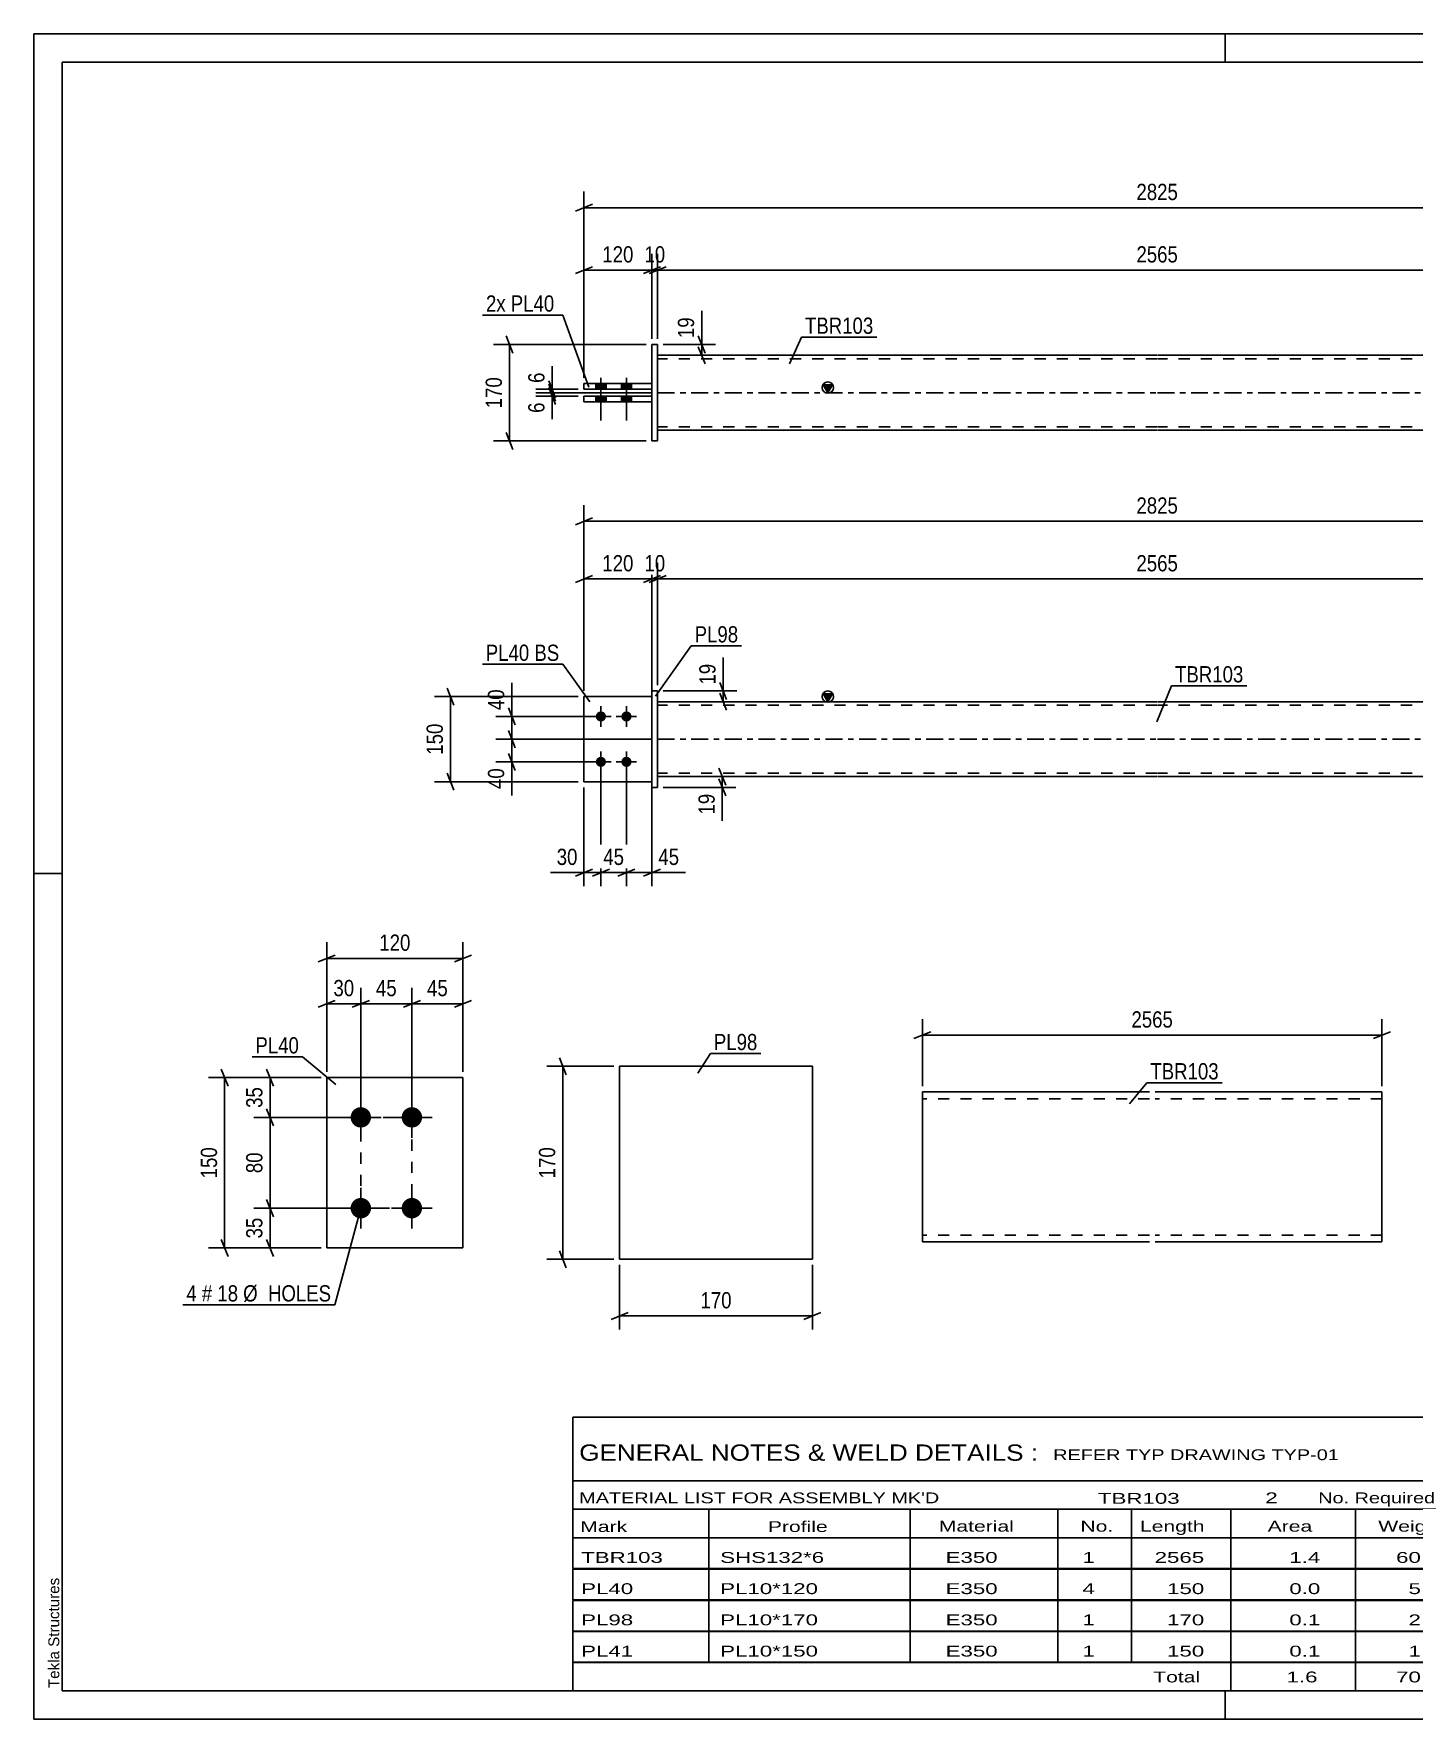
# Model space of a CAD drawing. Header units: millimetres. Extents: x 0 to 420, y 0 to 297.
# Drawn here: x 0 to 243.3, y 0 to 297 of the extents above; entities that cross this region are included whole.
import ezdxf

# ---------------------------------------------------------------- set-up
doc = ezdxf.new("R2010")
doc.units = ezdxf.units.MM
doc.linetypes.add('DXK_LINE_DOT2', pattern=[3.9198, 1.9599, -1.9599])
doc.linetypes.add('DXK_LINE_DOT3', pattern=[5.9187, 2.979, -0.9799, 0.9799, -0.9799])
doc.styles.add('Arial', font='ARIAL.TTF', dxfattribs={"height": 0.2})
doc.styles.add('Arial Narrow', font='ARIALN.TTF', dxfattribs={"height": 0.2})

# ---------------------------------------------------------------- blocks, each defined once
blk = doc.blocks.new('Unknown-581590702-1127')
at = {"color": 5, "linetype": 'Continuous'}
for p, q in [((420, 297), (0, 297)), ((0, 297), (0, 0)), ((0, 292), (0, 297)), ((210, 292), (210, 297)), ((415, 292), (5, 292)), ((5, 292), (5, 5)), ((5, 149), (0, 149)), ((0, 0), (0, 5)), ((5, 5), (415, 5)), ((210, 0), (210, 5)), ((0, 0), (420, 0))]:
    blk.add_line(p, q, dxfattribs=at)
at = {"color": 174, "linetype": 'Continuous', "style": 'Arial'}
blk.add_text('Tekla Structures', height=1.9102, rotation=90, dxfattribs=at).set_placement((4.5, 5.5))
blk = doc.blocks.new('Part-581590702-1420 - 1364')
at = {"color": 7, "linetype": 'DXK_LINE_DOT2'}
for p, q in [((108.98, 180.2), (96.98, 180.2)), ((96.98, 180.2), (96.98, 165.2)), ((108.98, 165.2), (108.98, 180.2)), ((96.98, 165.2), (108.98, 165.2))]:
    blk.add_line(p, q, dxfattribs=at)
blk = doc.blocks.new('Bolt-581590702-1378 - 1364')
at = {"linetype": 'Continuous'}
for points in [[(99.98, 175.8, -1), (99.98, 177.6, -1)], [(104.48, 175.8, -1), (104.48, 177.6, -1)], [(99.98, 167.8, -1), (99.98, 169.6, -1)], [(104.48, 167.8, -1), (104.48, 169.6, -1)]]:
    blk.add_hatch(color=1, dxfattribs=at).paths.add_polyline_path(points)
at = {"color": 1, "linetype": 'Continuous'}
for p, q in [((99.98, 174.9), (99.98, 178.5)), ((104.48, 174.9), (104.48, 178.5)), ((101.78, 176.7), (98.18, 176.7)), ((106.28, 176.7), (102.68, 176.7)), ((99.98, 166.9), (99.98, 170.5)), ((104.48, 166.9), (104.48, 170.5)), ((101.78, 168.7), (98.18, 168.7)), ((106.28, 168.7), (102.68, 168.7))]:
    blk.add_line(p, q, dxfattribs=at)
blk = doc.blocks.new('Part-581590702-1405 - 1364')
at = {"color": 2, "linetype": 'Continuous'}
for p, q in [((108.98, 164.2), (108.98, 181.2)), ((108.98, 181.2), (109.98, 181.2)), ((109.98, 164.2), (109.98, 181.2)), ((108.98, 164.2), (109.98, 164.2))]:
    blk.add_line(p, q, dxfattribs=at)
blk = doc.blocks.new('Part-581590702-1425 - 1364')
at = {"color": 2, "linetype": 'Continuous'}
for p, q in [((96.98, 165.2), (96.98, 180.2)), ((96.98, 180.2), (108.98, 180.2)), ((96.98, 165.2), (108.98, 165.2))]:
    blk.add_line(p, q, dxfattribs=at)
at = {"color": 7, "linetype": 'DXK_LINE_DOT2'}
blk.add_line((108.98, 165.2), (108.98, 180.2), dxfattribs=at)
blk = doc.blocks.new('Part-581590702-1440 - 1364')
at = {"linetype": 'Continuous'}
blk.add_hatch(color=2, dxfattribs=at).paths.add_polyline_path([(139.98, 179.3), (139.18, 180.7), (140.78, 180.7)])
at = {"color": 2, "linetype": 'Continuous'}
for p, q in [((109.98, 179.3), (197.98, 179.3)), ((139.98, 179.3), (139.18, 180.7)), ((139.18, 180.7), (140.78, 180.7)), ((140.78, 180.7), (139.98, 179.3)), ((198.08, 179.3), (286.08, 179.3)), ((109.98, 166.1), (197.98, 166.1)), ((198.08, 166.1), (286.08, 166.1))]:
    blk.add_line(p, q, dxfattribs=at)
at = {"color": 7, "linetype": 'DXK_LINE_DOT2'}
for p, q in [((109.98, 166.1), (109.98, 179.3)), ((197.98, 178.7), (109.98, 178.7)), ((286.08, 178.7), (198.08, 178.7)), ((286.08, 179.3), (286.08, 166.1)), ((197.98, 166.7), (109.98, 166.7)), ((286.08, 166.7), (198.08, 166.7))]:
    blk.add_line(p, q, dxfattribs=at)
at = {"color": 7, "linetype": 'DXK_LINE_DOT3'}
for p, q in [((109.98, 172.7), (197.98, 172.7)), ((198.08, 172.7), (286.08, 172.7))]:
    blk.add_line(p, q, dxfattribs=at)
at = {"color": 2, "linetype": 'Continuous'}
blk.add_circle((139.98, 180.2), 1, dxfattribs=at)
blk = doc.blocks.new('Part-581590702-1793 - 1767')
at = {"color": 2, "linetype": 'Continuous'}
for p, q in [((96.98, 233.14), (108.98, 233.14)), ((96.98, 232.14), (96.98, 233.14)), ((108.98, 232.14), (96.98, 232.14))]:
    blk.add_line(p, q, dxfattribs=at)
at = {"color": 7, "linetype": 'DXK_LINE_DOT2'}
blk.add_line((108.98, 233.14), (108.98, 232.14), dxfattribs=at)
blk = doc.blocks.new('Part-581590702-1798 - 1767')
at = {"color": 2, "linetype": 'Continuous'}
for p, q in [((96.98, 234.34), (96.98, 235.34)), ((96.98, 235.34), (108.98, 235.34)), ((108.98, 234.34), (96.98, 234.34))]:
    blk.add_line(p, q, dxfattribs=at)
at = {"color": 7, "linetype": 'DXK_LINE_DOT2'}
blk.add_line((108.98, 235.34), (108.98, 234.34), dxfattribs=at)
blk = doc.blocks.new('Part-581590702-1773 - 1767')
at = {"linetype": 'Continuous'}
blk.add_hatch(color=2, dxfattribs=at).paths.add_polyline_path([(139.98, 233.74), (139.18, 235.14), (140.78, 235.14)])
at = {"color": 2, "linetype": 'Continuous'}
for p, q in [((109.98, 240.34), (197.98, 240.34)), ((198.08, 240.34), (286.08, 240.34)), ((139.98, 233.74), (139.18, 235.14)), ((139.18, 235.14), (140.78, 235.14)), ((140.78, 235.14), (139.98, 233.74)), ((109.98, 227.14), (197.98, 227.14)), ((198.08, 227.14), (286.08, 227.14))]:
    blk.add_line(p, q, dxfattribs=at)
at = {"color": 7, "linetype": 'DXK_LINE_DOT2'}
for p, q in [((109.98, 240.34), (109.98, 227.14)), ((197.98, 239.74), (109.98, 239.74)), ((286.08, 239.74), (198.08, 239.74)), ((286.08, 240.34), (286.08, 227.14)), ((197.98, 227.74), (109.98, 227.74)), ((286.08, 227.74), (198.08, 227.74))]:
    blk.add_line(p, q, dxfattribs=at)
at = {"color": 7, "linetype": 'DXK_LINE_DOT3'}
for p, q in [((109.98, 233.74), (197.98, 233.74)), ((198.08, 233.74), (286.08, 233.74))]:
    blk.add_line(p, q, dxfattribs=at)
at = {"color": 2, "linetype": 'Continuous'}
blk.add_circle((139.98, 234.64), 1, dxfattribs=at)
blk = doc.blocks.new('Part-581590702-1799 - 1767')
at = {"color": 2, "linetype": 'Continuous'}
for p, q in [((108.98, 225.24), (108.98, 242.24)), ((108.98, 242.24), (109.98, 242.24)), ((109.98, 225.24), (109.98, 242.24)), ((108.98, 225.24), (109.98, 225.24))]:
    blk.add_line(p, q, dxfattribs=at)
blk = doc.blocks.new('Bolt-581590702-1801 - 1767')
at = {"linetype": 'Continuous'}
for points in [[(99.08, 234.34), (100.88, 234.34), (100.88, 235.34), (99.08, 235.34)], [(99.08, 234.34), (100.88, 234.34), (100.88, 235.34), (99.08, 235.34)], [(103.58, 234.34), (105.38, 234.34), (105.38, 235.34), (103.58, 235.34)], [(103.58, 234.34), (105.38, 234.34), (105.38, 235.34), (103.58, 235.34)], [(99.08, 232.14), (100.88, 232.14), (100.88, 233.14), (99.08, 233.14)], [(99.08, 232.14), (100.88, 232.14), (100.88, 233.14), (99.08, 233.14)], [(103.58, 232.14), (105.38, 232.14), (105.38, 233.14), (103.58, 233.14)], [(103.58, 232.14), (105.38, 232.14), (105.38, 233.14), (103.58, 233.14)]]:
    blk.add_hatch(color=1, dxfattribs=at).paths.add_polyline_path(points)
at = {"color": 1, "linetype": 'Continuous'}
for p, q in [((99.08, 235.34), (99.08, 234.34)), ((99.08, 235.34), (99.08, 234.34)), ((99.98, 236.34), (99.98, 228.84)), ((99.98, 236.34), (99.98, 228.84)), ((100.88, 235.34), (100.88, 234.34)), ((100.88, 235.34), (100.88, 234.34)), ((103.58, 235.34), (103.58, 234.34)), ((103.58, 235.34), (103.58, 234.34)), ((104.48, 236.34), (104.48, 228.84)), ((104.48, 236.34), (104.48, 228.84)), ((105.38, 235.34), (105.38, 234.34)), ((105.38, 235.34), (105.38, 234.34)), ((99.08, 233.14), (99.08, 232.14)), ((99.08, 233.14), (99.08, 232.14)), ((100.88, 233.14), (100.88, 232.14)), ((100.88, 233.14), (100.88, 232.14)), ((103.58, 233.14), (103.58, 232.14)), ((103.58, 233.14), (103.58, 232.14)), ((105.38, 233.14), (105.38, 232.14)), ((105.38, 233.14), (105.38, 232.14))]:
    blk.add_line(p, q, dxfattribs=at)
blk = doc.blocks.new('Bolt-581590702-2103 - 2040')
at = {"linetype": 'Continuous'}
for points in [[(57.66, 104.26, -1), (57.66, 107.86, -1)], [(66.66, 104.26, -1), (66.66, 107.86, -1)], [(57.66, 88.26, -1), (57.66, 91.86, -1)], [(66.66, 88.26, -1), (66.66, 91.86, -1)]]:
    blk.add_hatch(color=1, dxfattribs=at).paths.add_polyline_path(points)
at = {"color": 1, "linetype": 'Continuous'}
for p, q in [((57.66, 102.46), (57.66, 109.66)), ((66.66, 102.46), (66.66, 109.66)), ((61.26, 106.06), (54.06, 106.06)), ((70.26, 106.06), (63.06, 106.06)), ((57.66, 86.46), (57.66, 93.66)), ((66.66, 86.46), (66.66, 93.66)), ((61.26, 90.06), (54.06, 90.06)), ((70.26, 90.06), (63.06, 90.06))]:
    blk.add_line(p, q, dxfattribs=at)
blk = doc.blocks.new('Part-581590702-2108 - 2040')
at = {"color": 2, "linetype": 'Continuous'}
for p, q in [((75.66, 113.06), (51.66, 113.06)), ((51.66, 83.06), (51.66, 113.06)), ((75.66, 83.06), (75.66, 113.06)), ((75.66, 83.06), (51.66, 83.06))]:
    blk.add_line(p, q, dxfattribs=at)
blk = doc.blocks.new('Part-581590702-2231 - 2225')
at = {"color": 2, "linetype": 'Continuous'}
for p, q in [((103.27, 115.06), (137.27, 115.06)), ((103.27, 81.06), (103.27, 115.06)), ((137.27, 115.06), (137.27, 81.06)), ((137.27, 81.06), (103.27, 81.06))]:
    blk.add_line(p, q, dxfattribs=at)
blk = doc.blocks.new('Part-581590702-2256 - 2248')
at = {"color": 2, "linetype": 'Continuous'}
for p, q in [((196.65, 110.53), (156.65, 110.53)), ((156.65, 84.31), (156.65, 110.53)), ((237.65, 110.53), (197.65, 110.53)), ((237.65, 110.53), (237.65, 110.35)), ((237.65, 110.35), (237.65, 108.13)), ((237.65, 108.13), (237.65, 86.53)), ((237.65, 84.13), (237.65, 86.53)), ((156.65, 84.13), (156.65, 84.31)), ((196.65, 84.13), (156.65, 84.13)), ((237.65, 84.13), (197.65, 84.13))]:
    blk.add_line(p, q, dxfattribs=at)
at = {"color": 7, "linetype": 'DXK_LINE_DOT2'}
for p, q in [((196.65, 109.33), (156.65, 109.33)), ((237.65, 109.33), (197.65, 109.33)), ((237.65, 109.83), (237.65, 108.13)), ((156.65, 85.33), (156.65, 85.42)), ((196.65, 85.33), (156.65, 85.33)), ((156.65, 84.13), (156.65, 84.13)), ((237.65, 85.33), (197.65, 85.33)), ((237.65, 85.42), (237.65, 86.07)), ((237.65, 85.33), (237.65, 85.42)), ((237.65, 85.33), (237.65, 85.42))]:
    blk.add_line(p, q, dxfattribs=at)
blk = doc.blocks.new('Rectangle-581590702-2210 - 2040')
at = {"color": 1, "linetype": 'DXK_LINE_DOT2'}
blk.add_lwpolyline([(57.66, 106.06), (66.66, 106.06), (66.66, 90.06), (57.66, 90.06), (57.66, 106.06)], close=True, dxfattribs=at)
blk = doc.blocks.new('StraightDimension-581590702-1609 - 1364')
at = {"color": 7, "linetype": 'Continuous'}
for p, q in [((108.98, 172.7), (81.43, 172.7)), ((83.68, 174.2), (84.88, 171.2)), ((84.28, 168.7), (84.28, 172.7)), ((84.88, 167.2), (83.68, 170.2)), ((98.98, 168.7), (81.43, 168.7))]:
    blk.add_line(p, q, dxfattribs=at)
at = {"color": 0}
blk.add_wipeout([(83.53, 168.17), (79.33, 168.17), (79.33, 163.32), (83.53, 163.32)], dxfattribs=at)
at = {"color": 7, "linetype": 'Continuous'}
blk.add_line((84.28, 168.7), (84.28, 162.79), dxfattribs=at)
blk.add_line((84.28, 168.7), (84.28, 162.79), dxfattribs=at)
at = {"color": 3, "style": 'Arial Narrow'}
blk.add_text('40', height=2.863, rotation=90.0002, dxfattribs=at).set_placement((82.93, 163.92))
blk = doc.blocks.new('StraightDimension-581590702-1600 - 1364')
at = {"color": 7, "linetype": 'Continuous'}
for p, q in [((110.98, 181.2), (123.93, 181.2)), ((120.93, 182.7), (122.13, 179.7)), ((121.53, 179.3), (121.53, 181.2)), ((110.98, 179.3), (123.93, 179.3)), ((122.13, 177.8), (120.93, 180.8))]:
    blk.add_line(p, q, dxfattribs=at)
at = {"color": 0}
blk.add_wipeout([(120.78, 186.58), (116.58, 186.58), (116.58, 181.72), (120.78, 181.72)], dxfattribs=at)
at = {"color": 7, "linetype": 'Continuous'}
blk.add_line((121.53, 181.2), (121.53, 187.1), dxfattribs=at)
blk.add_line((121.53, 181.2), (121.53, 187.1), dxfattribs=at)
at = {"color": 3, "style": 'Arial Narrow'}
blk.add_text('19', height=2.863, rotation=90.0002, dxfattribs=at).set_placement((120.18, 182.32))
blk = doc.blocks.new('StraightDimension-581590702-1560 - 1364')
at = {"color": 7, "linetype": 'Continuous'}
for p, q in [((99.98, 167.7), (99.98, 146.78)), ((96.98, 164.2), (96.98, 146.78)), ((95.48, 148.58), (98.48, 149.78)), ((96.98, 149.18), (99.98, 149.18)), ((101.48, 149.78), (98.48, 148.58))]:
    blk.add_line(p, q, dxfattribs=at)
at = {"color": 0}
blk.add_wipeout([(96.45, 149.93), (96.45, 154.13), (91.59, 154.13), (91.59, 149.93)], dxfattribs=at)
at = {"color": 7, "linetype": 'Continuous'}
blk.add_line((96.98, 149.18), (91.07, 149.18), dxfattribs=at)
blk.add_line((96.98, 149.18), (91.07, 149.18), dxfattribs=at)
at = {"color": 3, "style": 'Arial Narrow'}
blk.add_text('30', height=2.863, dxfattribs=at).set_placement((92.19, 150.53))
blk = doc.blocks.new('StraightDimension-581590702-1452 - 1364')
at = {"color": 7, "linetype": 'Continuous'}
for p, q in [((96.98, 181.2), (96.98, 203.77)), ((108.98, 181.2), (108.98, 203.77)), ((95.48, 200.32), (98.48, 201.52)), ((96.98, 200.92), (108.98, 200.92)), ((110.48, 201.52), (107.48, 200.32))]:
    blk.add_line(p, q, dxfattribs=at)
at = {"color": 0}
blk.add_wipeout([(106.32, 201.67), (106.32, 205.87), (99.63, 205.87), (99.63, 201.67)], dxfattribs=at)
at = {"color": 3, "style": 'Arial Narrow'}
blk.add_text('120', height=2.863, dxfattribs=at).set_placement((100.23, 202.27))
blk = doc.blocks.new('StraightDimension-581590702-1479 - 1364')
at = {"color": 7, "linetype": 'Continuous'}
for p, q in [((108.98, 181.2), (108.98, 203.77)), ((109.98, 182.2), (109.98, 203.77)), ((107.48, 200.32), (110.48, 201.52)), ((111.48, 201.52), (108.48, 200.32)), ((108.98, 200.92), (109.98, 200.92))]:
    blk.add_line(p, q, dxfattribs=at)
at = {"color": 0}
blk.add_wipeout([(111.9, 201.67), (111.9, 205.87), (107.05, 205.87), (107.05, 201.67)], dxfattribs=at)
at = {"color": 3, "style": 'Arial Narrow'}
blk.add_text('10', height=2.863, dxfattribs=at).set_placement((107.65, 202.27))
blk = doc.blocks.new('StraightDimension-581590702-1577 - 1364')
at = {"color": 7, "linetype": 'Continuous'}
for p, q in [((104.48, 167.7), (104.48, 146.78)), ((108.98, 164.2), (108.98, 146.78)), ((102.98, 148.58), (105.98, 149.78)), ((104.48, 149.18), (108.98, 149.18)), ((110.48, 149.78), (107.48, 148.58))]:
    blk.add_line(p, q, dxfattribs=at)
at = {"color": 0}
blk.add_wipeout([(114.36, 149.93), (114.36, 154.13), (109.5, 154.13), (109.5, 149.93)], dxfattribs=at)
at = {"color": 7, "linetype": 'Continuous'}
blk.add_line((108.98, 149.18), (114.88, 149.18), dxfattribs=at)
blk.add_line((108.98, 149.18), (114.88, 149.18), dxfattribs=at)
at = {"color": 3, "style": 'Arial Narrow'}
blk.add_text('45', height=2.863, dxfattribs=at).set_placement((110.1, 150.53))
blk = doc.blocks.new('StraightDimension-581590702-1496 - 1364')
at = {"color": 7, "linetype": 'Continuous'}
for p, q in [((109.98, 182.2), (109.98, 203.77)), ((286.08, 181.2), (286.08, 203.77)), ((111.48, 201.52), (108.48, 200.32)), ((109.98, 200.92), (286.08, 200.92)), ((284.58, 200.32), (287.58, 201.52))]:
    blk.add_line(p, q, dxfattribs=at)
at = {"color": 0}
blk.add_wipeout([(202.28, 201.67), (202.28, 205.87), (193.77, 205.87), (193.77, 201.67)], dxfattribs=at)
at = {"color": 3, "style": 'Arial Narrow'}
blk.add_text('2565', height=2.863, dxfattribs=at).set_placement((194.37, 202.27))
blk = doc.blocks.new('StraightDimension-581590702-1546 - 1364')
at = {"color": 7, "linetype": 'Continuous'}
for p, q in [((96.98, 181.2), (96.98, 213.94)), ((299.08, 181.2), (299.08, 213.94)), ((98.48, 211.69), (95.48, 210.49)), ((96.98, 211.09), (299.08, 211.09)), ((297.58, 210.49), (300.58, 211.69))]:
    blk.add_line(p, q, dxfattribs=at)
at = {"color": 0}
blk.add_wipeout([(202.28, 211.84), (202.28, 216.04), (193.77, 216.04), (193.77, 211.84)], dxfattribs=at)
at = {"color": 3, "style": 'Arial Narrow'}
blk.add_text('2825', height=2.863, dxfattribs=at).set_placement((194.37, 212.44))
blk = doc.blocks.new('StraightDimension-581590702-1570 - 1364')
at = {"color": 7, "linetype": 'Continuous'}
for p, q in [((99.98, 167.7), (99.98, 146.78)), ((104.48, 167.7), (104.48, 146.78)), ((98.48, 148.58), (101.48, 149.78)), ((99.98, 149.18), (104.48, 149.18)), ((105.98, 149.78), (102.98, 148.58))]:
    blk.add_line(p, q, dxfattribs=at)
at = {"color": 0}
blk.add_wipeout([(104.65, 149.93), (104.65, 154.13), (99.8, 154.13), (99.8, 149.93)], dxfattribs=at)
at = {"color": 3, "style": 'Arial Narrow'}
blk.add_text('45', height=2.863, dxfattribs=at).set_placement((100.4, 150.53))
blk = doc.blocks.new('StraightDimension-581590702-1591 - 1364')
at = {"color": 7, "linetype": 'Continuous'}
for p, q in [((120.78, 167.6), (121.98, 164.6)), ((110.98, 166.1), (123.78, 166.1)), ((110.98, 164.2), (123.78, 164.2)), ((121.98, 162.7), (120.78, 165.7)), ((121.38, 164.2), (121.38, 166.1))]:
    blk.add_line(p, q, dxfattribs=at)
at = {"color": 0}
blk.add_wipeout([(120.63, 163.67), (116.43, 163.67), (116.43, 158.82), (120.63, 158.82)], dxfattribs=at)
at = {"color": 7, "linetype": 'Continuous'}
blk.add_line((121.38, 164.2), (121.38, 158.29), dxfattribs=at)
blk.add_line((121.38, 164.2), (121.38, 158.29), dxfattribs=at)
at = {"color": 3, "style": 'Arial Narrow'}
blk.add_text('19', height=2.863, rotation=90.0002, dxfattribs=at).set_placement((120.03, 159.42))
blk = doc.blocks.new('StraightDimension-581590702-1626 - 1364')
at = {"color": 7, "linetype": 'Continuous'}
for p, q in [((98.98, 176.7), (81.43, 176.7)), ((83.68, 178.2), (84.88, 175.2)), ((84.28, 172.7), (84.28, 176.7)), ((108.98, 172.7), (81.43, 172.7)), ((84.88, 171.2), (83.68, 174.2))]:
    blk.add_line(p, q, dxfattribs=at)
at = {"color": 0}
blk.add_wipeout([(83.53, 182.08), (79.33, 182.08), (79.33, 177.22), (83.53, 177.22)], dxfattribs=at)
at = {"color": 7, "linetype": 'Continuous'}
blk.add_line((84.28, 176.7), (84.28, 182.6), dxfattribs=at)
blk.add_line((84.28, 176.7), (84.28, 182.6), dxfattribs=at)
at = {"color": 3, "style": 'Arial Narrow'}
blk.add_text('40', height=2.863, rotation=90.0002, dxfattribs=at).set_placement((82.93, 177.82))
blk = doc.blocks.new('StraightDimension-581590702-1689 - 1364')
at = {"color": 7, "linetype": 'Continuous'}
for p, q in [((74.07, 178.7), (72.87, 181.7)), ((95.98, 180.2), (70.62, 180.2)), ((73.47, 165.2), (73.47, 180.2)), ((72.87, 166.7), (74.07, 163.7)), ((95.98, 165.2), (70.62, 165.2))]:
    blk.add_line(p, q, dxfattribs=at)
at = {"color": 0}
blk.add_wipeout([(72.72, 176.04), (68.52, 176.04), (68.52, 169.36), (72.72, 169.36)], dxfattribs=at)
at = {"color": 3, "style": 'Arial Narrow'}
blk.add_text('150', height=2.863, rotation=90.0002, dxfattribs=at).set_placement((72.12, 169.96))
blk = doc.blocks.new('StraightDimension-581590702-1851 - 1767')
at = {"color": 7, "linetype": 'Continuous'}
for p, q in [((90.78, 235.84), (91.98, 232.84)), ((91.98, 232.24), (90.78, 235.24)), ((95.98, 234.34), (88.53, 234.34)), ((108.98, 233.74), (88.53, 233.74)), ((91.38, 233.74), (91.38, 234.34))]:
    blk.add_line(p, q, dxfattribs=at)
at = {"color": 0}
blk.add_wipeout([(90.63, 237.9), (86.43, 237.9), (86.43, 234.87), (90.63, 234.87)], dxfattribs=at)
at = {"color": 7, "linetype": 'Continuous'}
blk.add_line((91.38, 234.34), (91.38, 238.42), dxfattribs=at)
blk.add_line((91.38, 234.34), (91.38, 238.42), dxfattribs=at)
at = {"color": 3, "style": 'Arial Narrow'}
blk.add_text('6', height=2.86, rotation=90.0002, dxfattribs=at).set_placement((90.03, 235.47))
blk = doc.blocks.new('StraightDimension-581590702-1930 - 1767')
at = {"color": 7, "linetype": 'Continuous'}
for p, q in [((107.48, 254.74), (110.48, 255.94)), ((111.48, 255.94), (108.48, 254.74)), ((108.98, 243.24), (108.98, 258.19)), ((109.98, 243.24), (109.98, 258.19)), ((108.98, 255.34), (109.98, 255.34))]:
    blk.add_line(p, q, dxfattribs=at)
at = {"color": 0}
blk.add_wipeout([(111.9, 256.09), (111.9, 260.29), (107.05, 260.29), (107.05, 256.09)], dxfattribs=at)
at = {"color": 3, "style": 'Arial Narrow'}
blk.add_text('10', height=2.863, dxfattribs=at).set_placement((107.65, 256.69))
blk = doc.blocks.new('StraightDimension-581590702-1835 - 1767')
at = {"color": 7, "linetype": 'Continuous'}
for p, q in [((90.78, 235.24), (91.98, 232.24)), ((91.98, 231.64), (90.78, 234.64)), ((108.98, 233.74), (88.53, 233.74)), ((95.98, 233.14), (88.53, 233.14)), ((91.38, 233.14), (91.38, 233.74))]:
    blk.add_line(p, q, dxfattribs=at)
at = {"color": 0}
blk.add_wipeout([(90.63, 232.62), (86.43, 232.62), (86.43, 229.59), (90.63, 229.59)], dxfattribs=at)
at = {"color": 7, "linetype": 'Continuous'}
blk.add_line((91.38, 233.14), (91.38, 229.07), dxfattribs=at)
blk.add_line((91.38, 233.14), (91.38, 229.07), dxfattribs=at)
at = {"color": 3, "style": 'Arial Narrow'}
blk.add_text('6', height=2.86, rotation=90.0002, dxfattribs=at).set_placement((90.03, 230.19))
blk = doc.blocks.new('StraightDimension-581590702-1868 - 1767')
at = {"color": 7, "linetype": 'Continuous'}
for p, q in [((117.15, 243.74), (118.35, 240.74)), ((110.98, 242.24), (120.15, 242.24)), ((118.35, 238.84), (117.15, 241.84)), ((117.75, 240.34), (117.75, 242.24)), ((110.98, 240.34), (120.15, 240.34))]:
    blk.add_line(p, q, dxfattribs=at)
at = {"color": 0}
blk.add_wipeout([(117, 247.63), (112.8, 247.63), (112.8, 242.77), (117, 242.77)], dxfattribs=at)
at = {"color": 7, "linetype": 'Continuous'}
blk.add_line((117.75, 242.24), (117.75, 248.15), dxfattribs=at)
blk.add_line((117.75, 242.24), (117.75, 248.15), dxfattribs=at)
at = {"color": 3, "style": 'Arial Narrow'}
blk.add_text('19', height=2.863, rotation=90.0002, dxfattribs=at).set_placement((116.4, 243.37))
blk = doc.blocks.new('StraightDimension-581590702-1879 - 1767')
at = {"color": 7, "linetype": 'Continuous'}
for p, q in [((84.48, 240.74), (83.28, 243.74)), ((107.98, 242.24), (81.03, 242.24)), ((83.88, 225.24), (83.88, 242.24)), ((83.28, 226.74), (84.48, 223.74)), ((107.98, 225.24), (81.03, 225.24))]:
    blk.add_line(p, q, dxfattribs=at)
at = {"color": 0}
blk.add_wipeout([(83.13, 237.09), (78.93, 237.09), (78.93, 230.4), (83.13, 230.4)], dxfattribs=at)
at = {"color": 3, "style": 'Arial Narrow'}
blk.add_text('170', height=2.863, rotation=90.0002, dxfattribs=at).set_placement((82.53, 231))
blk = doc.blocks.new('StraightDimension-581590702-1910 - 1767')
at = {"color": 7, "linetype": 'Continuous'}
for p, q in [((111.48, 255.94), (108.48, 254.74)), ((109.98, 243.24), (109.98, 258.19)), ((284.58, 254.74), (287.58, 255.94)), ((286.08, 242.24), (286.08, 258.19)), ((109.98, 255.34), (286.08, 255.34))]:
    blk.add_line(p, q, dxfattribs=at)
at = {"color": 0}
blk.add_wipeout([(202.28, 256.09), (202.28, 260.29), (193.77, 260.29), (193.77, 256.09)], dxfattribs=at)
at = {"color": 3, "style": 'Arial Narrow'}
blk.add_text('2565', height=2.863, dxfattribs=at).set_placement((194.37, 256.69))
blk = doc.blocks.new('StraightDimension-581590702-1920 - 1767')
at = {"color": 7, "linetype": 'Continuous'}
for p, q in [((95.48, 254.74), (98.48, 255.94)), ((96.98, 236.34), (96.98, 258.19)), ((110.48, 255.94), (107.48, 254.74)), ((108.98, 243.24), (108.98, 258.19)), ((96.98, 255.34), (108.98, 255.34))]:
    blk.add_line(p, q, dxfattribs=at)
at = {"color": 0}
blk.add_wipeout([(106.32, 256.09), (106.32, 260.29), (99.63, 260.29), (99.63, 256.09)], dxfattribs=at)
at = {"color": 3, "style": 'Arial Narrow'}
blk.add_text('120', height=2.863, dxfattribs=at).set_placement((100.23, 256.69))
blk = doc.blocks.new('StraightDimension-581590702-1941 - 1767')
at = {"color": 7, "linetype": 'Continuous'}
for p, q in [((96.98, 236.34), (96.98, 269.19)), ((299.08, 236.34), (299.08, 269.19)), ((98.48, 266.94), (95.48, 265.74)), ((96.98, 266.34), (299.08, 266.34)), ((297.58, 265.74), (300.58, 266.94))]:
    blk.add_line(p, q, dxfattribs=at)
at = {"color": 0}
blk.add_wipeout([(202.28, 267.09), (202.28, 271.29), (193.77, 271.29), (193.77, 267.09)], dxfattribs=at)
at = {"color": 3, "style": 'Arial Narrow'}
blk.add_text('2825', height=2.863, dxfattribs=at).set_placement((194.37, 267.69))
blk = doc.blocks.new('StraightDimension-581590702-2133 - 2040')
at = {"color": 7, "linetype": 'Continuous'}
for p, q in [((57.66, 107.06), (57.66, 128.91)), ((66.66, 107.06), (66.66, 128.91)), ((56.16, 125.46), (59.16, 126.66)), ((57.66, 126.06), (66.66, 126.06)), ((68.16, 126.66), (65.16, 125.46))]:
    blk.add_line(p, q, dxfattribs=at)
at = {"color": 0}
blk.add_wipeout([(64.59, 126.81), (64.59, 131.01), (59.73, 131.01), (59.73, 126.81)], dxfattribs=at)
at = {"color": 3, "style": 'Arial Narrow'}
blk.add_text('45', height=2.863, dxfattribs=at).set_placement((60.33, 127.41))
blk = doc.blocks.new('StraightDimension-581590702-2165 - 2040')
at = {"color": 7, "linetype": 'Continuous'}
for p, q in [((56.66, 90.06), (38.81, 90.06)), ((41.06, 91.56), (42.26, 88.56)), ((41.66, 83.06), (41.66, 90.06)), ((42.26, 81.56), (41.06, 84.56)), ((50.66, 83.06), (38.81, 83.06))]:
    blk.add_line(p, q, dxfattribs=at)
at = {"color": 0}
blk.add_wipeout([(40.91, 88.99), (36.71, 88.99), (36.71, 84.13), (40.91, 84.13)], dxfattribs=at)
at = {"color": 3, "style": 'Arial Narrow'}
blk.add_text('35', height=2.863, rotation=90.0002, dxfattribs=at).set_placement((40.31, 84.73))
blk = doc.blocks.new('StraightDimension-581590702-2123 - 2040')
at = {"color": 7, "linetype": 'Continuous'}
for p, q in [((51.66, 114.06), (51.66, 128.91)), ((57.66, 107.06), (57.66, 128.91)), ((50.16, 125.46), (53.16, 126.66)), ((51.66, 126.06), (57.66, 126.06)), ((59.16, 126.66), (56.16, 125.46))]:
    blk.add_line(p, q, dxfattribs=at)
at = {"color": 0}
blk.add_wipeout([(57.09, 126.81), (57.09, 131.01), (52.23, 131.01), (52.23, 126.81)], dxfattribs=at)
at = {"color": 3, "style": 'Arial Narrow'}
blk.add_text('30', height=2.863, dxfattribs=at).set_placement((52.83, 127.41))
blk = doc.blocks.new('StraightDimension-581590702-2112 - 2040')
at = {"color": 7, "linetype": 'Continuous'}
for p, q in [((51.66, 114.06), (51.66, 136.91)), ((75.66, 114.06), (75.66, 136.91)), ((53.16, 134.66), (50.16, 133.46)), ((51.66, 134.06), (75.66, 134.06)), ((74.16, 133.46), (77.16, 134.66))]:
    blk.add_line(p, q, dxfattribs=at)
at = {"color": 0}
blk.add_wipeout([(67, 134.81), (67, 139.01), (60.32, 139.01), (60.32, 134.81)], dxfattribs=at)
at = {"color": 3, "style": 'Arial Narrow'}
blk.add_text('120', height=2.863, dxfattribs=at).set_placement((60.92, 135.41))
blk = doc.blocks.new('StraightDimension-581590702-2143 - 2040')
at = {"color": 7, "linetype": 'Continuous'}
for p, q in [((66.66, 107.06), (66.66, 128.91)), ((75.66, 114.06), (75.66, 128.91)), ((65.16, 125.46), (68.16, 126.66)), ((66.66, 126.06), (75.66, 126.06)), ((77.16, 126.66), (74.16, 125.46))]:
    blk.add_line(p, q, dxfattribs=at)
at = {"color": 0}
blk.add_wipeout([(73.59, 126.81), (73.59, 131.01), (68.73, 131.01), (68.73, 126.81)], dxfattribs=at)
at = {"color": 3, "style": 'Arial Narrow'}
blk.add_text('45', height=2.863, dxfattribs=at).set_placement((69.33, 127.41))
blk = doc.blocks.new('StraightDimension-581590702-2154 - 2040')
at = {"color": 7, "linetype": 'Continuous'}
for p, q in [((50.66, 113.06), (30.81, 113.06)), ((34.26, 111.56), (33.06, 114.56)), ((33.66, 83.06), (33.66, 113.06)), ((33.06, 84.56), (34.26, 81.56)), ((50.66, 83.06), (30.81, 83.06))]:
    blk.add_line(p, q, dxfattribs=at)
at = {"color": 0}
blk.add_wipeout([(32.91, 101.4), (28.71, 101.4), (28.71, 94.72), (32.91, 94.72)], dxfattribs=at)
at = {"color": 3, "style": 'Arial Narrow'}
blk.add_text('150', height=2.863, rotation=90.0002, dxfattribs=at).set_placement((32.31, 95.32))
blk = doc.blocks.new('StraightDimension-581590702-2181 - 2040')
at = {"color": 7, "linetype": 'Continuous'}
for p, q in [((42.26, 104.56), (41.06, 107.56)), ((56.66, 106.06), (38.81, 106.06)), ((41.66, 90.06), (41.66, 106.06)), ((56.66, 90.06), (38.81, 90.06)), ((41.06, 91.56), (42.26, 88.56))]:
    blk.add_line(p, q, dxfattribs=at)
at = {"color": 0}
blk.add_wipeout([(40.91, 100.49), (36.71, 100.49), (36.71, 95.63), (40.91, 95.63)], dxfattribs=at)
at = {"color": 3, "style": 'Arial Narrow'}
blk.add_text('80', height=2.863, rotation=90.0002, dxfattribs=at).set_placement((40.31, 96.23))
blk = doc.blocks.new('StraightDimension-581590702-2194 - 2040')
at = {"color": 7, "linetype": 'Continuous'}
for p, q in [((50.66, 113.06), (38.81, 113.06)), ((41.06, 114.56), (42.26, 111.56)), ((41.66, 106.06), (41.66, 113.06)), ((42.26, 104.56), (41.06, 107.56)), ((56.66, 106.06), (38.81, 106.06))]:
    blk.add_line(p, q, dxfattribs=at)
at = {"color": 0}
blk.add_wipeout([(40.91, 111.99), (36.71, 111.99), (36.71, 107.13), (40.91, 107.13)], dxfattribs=at)
at = {"color": 3, "style": 'Arial Narrow'}
blk.add_text('35', height=2.863, rotation=90.0002, dxfattribs=at).set_placement((40.31, 107.73))
blk = doc.blocks.new('StraightDimension-581590702-2233 - 2225')
at = {"color": 7, "linetype": 'Continuous'}
for p, q in [((93.87, 113.56), (92.67, 116.56)), ((102.27, 115.06), (90.42, 115.06)), ((93.27, 81.06), (93.27, 115.06)), ((102.27, 81.06), (90.42, 81.06)), ((92.67, 82.56), (93.87, 79.56))]:
    blk.add_line(p, q, dxfattribs=at)
at = {"color": 0}
blk.add_wipeout([(92.52, 101.4), (88.32, 101.4), (88.32, 94.72), (92.52, 94.72)], dxfattribs=at)
at = {"color": 3, "style": 'Arial Narrow'}
blk.add_text('170', height=2.863, rotation=90.0002, dxfattribs=at).set_placement((91.92, 95.32))
blk = doc.blocks.new('StraightDimension-581590702-2240 - 2225')
at = {"color": 7, "linetype": 'Continuous'}
for p, q in [((103.27, 80.06), (103.27, 68.66)), ((137.27, 80.06), (137.27, 68.66)), ((104.77, 71.66), (101.77, 70.46)), ((135.77, 70.46), (138.77, 71.66)), ((103.27, 71.06), (137.27, 71.06))]:
    blk.add_line(p, q, dxfattribs=at)
at = {"color": 0}
blk.add_wipeout([(123.61, 71.81), (123.61, 76.01), (116.93, 76.01), (116.93, 71.81)], dxfattribs=at)
at = {"color": 3, "style": 'Arial Narrow'}
blk.add_text('170', height=2.863, dxfattribs=at).set_placement((117.53, 72.41))
blk = doc.blocks.new('StraightDimension-581590702-2261 - 2248')
at = {"color": 7, "linetype": 'Continuous'}
for p, q in [((156.65, 111.53), (156.65, 123.38)), ((237.65, 111.53), (237.65, 123.38)), ((158.15, 121.13), (155.15, 119.93)), ((156.65, 120.53), (237.65, 120.53)), ((236.15, 119.93), (239.15, 121.13))]:
    blk.add_line(p, q, dxfattribs=at)
at = {"color": 0}
blk.add_wipeout([(201.4, 121.28), (201.4, 125.48), (192.89, 125.48), (192.89, 121.28)], dxfattribs=at)
at = {"color": 3, "style": 'Arial Narrow'}
blk.add_text('2565', height=2.863, dxfattribs=at).set_placement((193.49, 121.88))
blk = doc.blocks.new('Unknown-581590702-3162')
at = {"color": 7, "linetype": 'Continuous'}
for p, q in [((95, 53.25), (255, 53.25)), ((95, 42), (95, 53.25)), ((255, 53.25), (255, 42)), ((95, 42), (255, 42)), ((95, 42), (95, 37)), ((255, 42), (255, 37)), ((95, 37), (255, 37)), ((95, 37), (95, 32)), ((119, 37), (119, 32)), ((154.5, 37), (154.5, 32)), ((180.5, 37), (180.5, 32)), ((193.5, 37), (193.5, 32)), ((211, 37), (211, 32)), ((233, 37), (233, 32)), ((255, 37), (255, 32)), ((95, 32), (255, 32)), ((95, 31.95), (95, 26.55)), ((95, 31.95), (255, 31.95)), ((119, 32), (119, 26.5)), ((154.5, 32), (154.5, 26.5)), ((180.5, 32), (180.5, 26.5)), ((193.5, 32), (193.5, 26.5)), ((211, 32), (211, 26.5)), ((233, 32), (233, 26.5)), ((255, 31.95), (255, 26.55)), ((95, 26.55), (255, 26.55)), ((95, 26.45), (95, 21.05)), ((95, 26.45), (255, 26.45)), ((119, 26.5), (119, 21)), ((154.5, 26.5), (154.5, 21)), ((180.5, 26.5), (180.5, 21)), ((193.5, 26.5), (193.5, 21)), ((211, 26.5), (211, 21)), ((233, 26.5), (233, 21)), ((255, 26.45), (255, 21.05)), ((95, 21.05), (255, 21.05)), ((95, 20.95), (95, 15.55)), ((95, 20.95), (255, 20.95)), ((119, 21), (119, 15.5)), ((154.5, 21), (154.5, 15.5)), ((180.5, 21), (180.5, 15.5)), ((193.5, 21), (193.5, 15.5)), ((211, 21), (211, 15.5)), ((233, 21), (233, 15.5)), ((255, 20.95), (255, 15.55)), ((95, 15.55), (255, 15.55)), ((95, 15.45), (95, 10.05)), ((95, 15.45), (255, 15.45)), ((119, 15.5), (119, 10)), ((154.5, 15.5), (154.5, 10)), ((180.5, 15.5), (180.5, 10)), ((193.5, 15.5), (193.5, 10)), ((211, 15.5), (211, 10)), ((233, 15.5), (233, 10)), ((255, 15.45), (255, 10.05)), ((95, 10.05), (255, 10.05)), ((95, 10), (255, 10)), ((95, 10), (95, 5)), ((211, 10), (211, 5)), ((233, 10), (233, 5)), ((255, 10), (255, 5)), ((95, 5), (255, 5))]:
    blk.add_line(p, q, dxfattribs=at)
at = {"color": 7, "style": 'Arial Narrow'}
for s, height, width, p in [('GENERAL NOTES & WELD DETAILS :', 2.8633, 1.4, (96.15, 45.56)), ('REFER TYP DRAWING TYP-01', 1.9089, 1.6, (179.7, 45.66)), ("MATERIAL LIST FOR ASSEMBLY MK'D", 1.9089, 1.6, (96.15, 38.06)), ('TBR103', 1.909, 1.794707, (187.59, 37.97)), ('2', 1.91, 1.794707, (217.08, 38.06)), ('No. Required', 1.9089, 1.6, (226.41, 38.06)), ('Mark', 1.909, 1.7, (96.34, 33)), ('Profile', 1.909, 1.7, (129.41, 33)), ('Material', 1.909, 1.7, (159.54, 33.06)), ('No.', 1.909, 1.7, (184.5, 33.06)), ('Length', 1.909, 1.7, (195, 33.06)), ('Area', 1.909, 1.7, (217.5, 33.06)), ('Weight', 1.909, 1.7, (237, 33.06))]:
    blk.add_text(s, height=height, dxfattribs=dict(at, width=width)).set_placement(p)
at = {"color": 7, "linetype": 'Continuous', "style": 'Arial Narrow'}
for s, height, width, p in [('TBR103', 1.909, 1.794707, (96.5, 27.56)), ('SHS132*6', 1.909, 1.794707, (121, 27.56)), ('E350', 1.909, 1.794707, (160.74, 27.56)), ('1', 1.91, 1.794707, (184.86, 27.56)), ('2565', 1.909, 1.794707, (197.58, 27.56)), ('1.4', 1.909, 1.794707, (221.32, 27.56)), ('60.9', 1.909, 1.794707, (240.14, 27.56)), ('PL40', 1.909, 1.794707, (96.5, 22.06)), ('PL10*120', 1.909, 1.794707, (121, 22.06)), ('E350', 1.909, 1.794707, (160.74, 22.06)), ('4', 1.91, 1.794707, (184.86, 22.06)), ('150', 1.909, 1.794707, (199.77, 22.06)), ('0.0', 1.909, 1.794707, (221.32, 22.06)), ('5.7', 1.909, 1.794707, (242.33, 22.06)), ('PL98', 1.909, 1.794707, (96.5, 16.56)), ('PL10*170', 1.909, 1.794707, (121, 16.56)), ('E350', 1.909, 1.794707, (160.74, 16.56)), ('1', 1.91, 1.794707, (184.86, 16.56)), ('170', 1.909, 1.794707, (199.77, 16.56)), ('0.1', 1.909, 1.794707, (221.32, 16.56)), ('2.3', 1.909, 1.794707, (242.33, 16.56)), ('PL41', 1.909, 1.794707, (96.5, 11.06)), ('PL10*150', 1.909, 1.794707, (121, 11.06)), ('E350', 1.909, 1.794707, (160.74, 11.06)), ('1', 1.91, 1.794707, (184.86, 11.06)), ('150', 1.909, 1.794707, (199.77, 11.06)), ('0.1', 1.909, 1.794707, (221.32, 11.06)), ('1.8', 1.909, 1.794707, (242.33, 11.06)), ('Total', 1.909, 1.7, (197.33, 6.5)), ('1.6', 1.909, 1.794707, (220.83, 6.5)), ('70.6', 1.909, 1.794707, (240.14, 6.5))]:
    blk.add_text(s, height=height, dxfattribs=dict(at, width=width)).set_placement(p)
blk = doc.blocks.new('Mark-581590702-1400 - 1364')
at = {"color": 0}
blk.add_wipeout([(124.18, 189.74), (124.18, 192.74), (116.5, 192.74), (116.5, 189.74)], dxfattribs=at)
blk.add_wipeout([(124.18, 189.74), (124.18, 192.74), (116.5, 192.74), (116.5, 189.74)], dxfattribs=at)
at = {"color": 30, "linetype": 'Continuous'}
for p, q in [((109.62, 180.28), (115.9, 189.14)), ((115.9, 189.14), (124.78, 189.14))]:
    blk.add_line(p, q, dxfattribs=at)
at = {"color": 3, "style": 'Arial Narrow'}
blk.add_text('PL98', height=2.863, dxfattribs=at).set_placement((116.5, 189.74))
blk = doc.blocks.new('Mark-581590702-1436 - 1364')
at = {"color": 0}
blk.add_wipeout([(213.24, 182.7), (213.24, 185.7), (201.18, 185.7), (201.18, 182.7)], dxfattribs=at)
blk.add_wipeout([(213.24, 182.7), (213.24, 185.7), (201.18, 185.7), (201.18, 182.7)], dxfattribs=at)
at = {"color": 30, "linetype": 'Continuous'}
for p, q in [((197.98, 175.75), (200.58, 182.1)), ((200.58, 182.1), (213.84, 182.1))]:
    blk.add_line(p, q, dxfattribs=at)
at = {"color": 3, "style": 'Arial Narrow'}
blk.add_text('TBR103', height=2.863, dxfattribs=at).set_placement((201.18, 182.7))
blk = doc.blocks.new('MarkSet-581590702-1758 - 1364')
at = {"color": 0}
blk.add_wipeout([(87.35, 186.49), (87.35, 189.49), (79.68, 189.49), (79.68, 186.49)], dxfattribs=at)
blk.add_wipeout([(87.35, 186.49), (87.35, 189.49), (79.68, 189.49), (79.68, 186.49)], dxfattribs=at)
blk.add_wipeout([(92.64, 186.49), (92.64, 189.49), (88.25, 189.49), (88.25, 186.49)], dxfattribs=at)
blk.add_wipeout([(92.64, 186.49), (92.64, 189.49), (88.25, 189.49), (88.25, 186.49)], dxfattribs=at)
at = {"color": 30, "linetype": 'Continuous'}
for p in [(79.08, 185.89), (98.01, 179.26)]:
    blk.add_line(p, (93.24, 185.89), dxfattribs=at)
at = {"color": 3, "style": 'Arial Narrow'}
for s, p in [('PL40', (79.68, 186.49)), ('BS', (88.25, 186.49))]:
    blk.add_text(s, height=2.863, dxfattribs=at).set_placement(p)
blk = doc.blocks.new('Mark-581590702-1769 - 1767')
at = {"color": 0}
blk.add_wipeout([(148, 244.12), (148, 247.12), (135.95, 247.12), (135.95, 244.12)], dxfattribs=at)
blk.add_wipeout([(148, 244.12), (148, 247.12), (135.95, 247.12), (135.95, 244.12)], dxfattribs=at)
at = {"color": 30, "linetype": 'Continuous'}
for p, q in [((133.24, 238.86), (135.35, 243.52)), ((135.35, 243.52), (148.6, 243.52))]:
    blk.add_line(p, q, dxfattribs=at)
at = {"color": 3, "style": 'Arial Narrow'}
blk.add_text('TBR103', height=2.863, dxfattribs=at).set_placement((135.95, 244.12))
blk = doc.blocks.new('MarkSet-581590702-1979 - 1767')
at = {"color": 30, "linetype": 'Continuous'}
blk.add_line((97.82, 234.73), (93.27, 247.43), dxfattribs=at)
at = {"color": 0}
blk.add_wipeout([(83.19, 248.03), (83.19, 251.03), (79.72, 251.03), (79.72, 248.03)], dxfattribs=at)
blk.add_wipeout([(83.19, 248.03), (83.19, 251.03), (79.72, 251.03), (79.72, 248.03)], dxfattribs=at)
blk.add_wipeout([(91.77, 248.03), (91.77, 251.03), (84.09, 251.03), (84.09, 248.03)], dxfattribs=at)
blk.add_wipeout([(91.77, 248.03), (91.77, 251.03), (84.09, 251.03), (84.09, 248.03)], dxfattribs=at)
at = {"color": 30, "linetype": 'Continuous'}
blk.add_line((79.12, 247.43), (93.27, 247.43), dxfattribs=at)
at = {"color": 3, "style": 'Arial Narrow'}
for s, p in [('2x', (79.72, 248.03)), ('PL40', (84.09, 248.03))]:
    blk.add_text(s, height=2.863, dxfattribs=at).set_placement(p)
blk = doc.blocks.new('Mark-581590702-2099 - 2040')
at = {"color": 0}
blk.add_wipeout([(28.74, 73.62), (28.74, 76.62), (26.91, 76.62), (26.91, 73.62)], dxfattribs=at)
blk.add_wipeout([(28.74, 73.62), (28.74, 76.62), (26.91, 76.62), (26.91, 73.62)], dxfattribs=at)
blk.add_wipeout([(31.47, 73.62), (31.47, 76.62), (29.64, 76.62), (29.64, 73.62)], dxfattribs=at)
blk.add_wipeout([(31.47, 73.62), (31.47, 76.62), (29.64, 76.62), (29.64, 73.62)], dxfattribs=at)
at = {"color": 3, "style": 'Arial Narrow'}
blk.add_text('4', height=2.86, dxfattribs=at).set_placement((26.91, 73.62))
at = {"color": 0}
blk.add_wipeout([(36.02, 73.62), (36.02, 76.62), (32.37, 76.62), (32.37, 73.62)], dxfattribs=at)
blk.add_wipeout([(36.02, 73.62), (36.02, 76.62), (32.37, 76.62), (32.37, 73.62)], dxfattribs=at)
at = {"color": 3, "style": 'Arial Narrow'}
blk.add_text('#', height=2.86, dxfattribs=at).set_placement((29.64, 73.62))
at = {"color": 0}
blk.add_wipeout([(52.45, 73.62), (52.45, 76.62), (36.92, 76.62), (36.92, 73.62)], dxfattribs=at)
blk.add_wipeout([(52.45, 73.62), (52.45, 76.62), (36.92, 76.62), (36.92, 73.62)], dxfattribs=at)
at = {"color": 7, "linetype": 'Continuous'}
for p in [(57.66, 90.06), (26.31, 73.02)]:
    blk.add_line(p, (53.05, 73.02), dxfattribs=at)
at = {"color": 3, "style": 'Arial Narrow'}
for s, p in [('18', (32.37, 73.62)), ('Ø  HOLES', (36.92, 73.62))]:
    blk.add_text(s, height=2.863, dxfattribs=at).set_placement(p)
blk = doc.blocks.new('Mark-581590702-2104 - 2040')
at = {"color": 0}
blk.add_wipeout([(46.76, 117.32), (46.76, 120.32), (39.08, 120.32), (39.08, 117.32)], dxfattribs=at)
blk.add_wipeout([(46.76, 117.32), (46.76, 120.32), (39.08, 120.32), (39.08, 117.32)], dxfattribs=at)
at = {"color": 30, "linetype": 'Continuous'}
for p in [(38.48, 116.72), (53.25, 111.87)]:
    blk.add_line(p, (47.36, 116.72), dxfattribs=at)
at = {"color": 3, "style": 'Arial Narrow'}
blk.add_text('PL40', height=2.863, dxfattribs=at).set_placement((39.08, 117.32))
blk = doc.blocks.new('Mark-581590702-2227 - 2225')
at = {"color": 0}
blk.add_wipeout([(127.57, 117.9), (127.57, 120.9), (119.89, 120.9), (119.89, 117.9)], dxfattribs=at)
blk.add_wipeout([(127.57, 117.9), (127.57, 120.9), (119.89, 120.9), (119.89, 117.9)], dxfattribs=at)
at = {"color": 30, "linetype": 'Continuous'}
for p, q in [((117.06, 113.86), (119.29, 117.3)), ((119.29, 117.3), (128.17, 117.3))]:
    blk.add_line(p, q, dxfattribs=at)
at = {"color": 3, "style": 'Arial Narrow'}
blk.add_text('PL98', height=2.863, dxfattribs=at).set_placement((119.89, 117.9))
blk = doc.blocks.new('Mark-581590702-2252 - 2248')
at = {"color": 0}
blk.add_wipeout([(208.89, 112.75), (208.89, 115.75), (196.83, 115.75), (196.83, 112.75)], dxfattribs=at)
blk.add_wipeout([(208.89, 112.75), (208.89, 115.75), (196.83, 115.75), (196.83, 112.75)], dxfattribs=at)
at = {"color": 30, "linetype": 'Continuous'}
for p, q in [((193.15, 108.45), (196.23, 112.15)), ((196.23, 112.15), (209.49, 112.15))]:
    blk.add_line(p, q, dxfattribs=at)
at = {"color": 3, "style": 'Arial Narrow'}
blk.add_text('TBR103', height=2.863, dxfattribs=at).set_placement((196.83, 112.75))

msp = doc.modelspace()

# ---------------------------------------------------------------- block references
for name in ['Unknown-581590702-1127', 'Part-581590702-1799 - 1767', 'Part-581590702-1773 - 1767', 'Part-581590702-1798 - 1767', 'Bolt-581590702-1801 - 1767', 'Part-581590702-1793 - 1767', 'Part-581590702-1405 - 1364', 'Part-581590702-1440 - 1364', 'Part-581590702-1420 - 1364', 'Part-581590702-1425 - 1364', 'Bolt-581590702-1378 - 1364', 'Part-581590702-2108 - 2040', 'Part-581590702-2231 - 2225', 'Part-581590702-2256 - 2248', 'Bolt-581590702-2103 - 2040', 'Rectangle-581590702-2210 - 2040', 'Unknown-581590702-3162']:
    msp.add_blockref(name, (0, 0))

# ---------------------------------------------------------------- next in the draw order: block references
for name in ['StraightDimension-581590702-1930 - 1767', 'StraightDimension-581590702-1851 - 1767', 'StraightDimension-581590702-1600 - 1364', 'StraightDimension-581590702-1609 - 1364', 'StraightDimension-581590702-2133 - 2040', 'StraightDimension-581590702-2261 - 2248', 'Mark-581590702-2227 - 2225', 'StraightDimension-581590702-2233 - 2225', 'StraightDimension-581590702-2165 - 2040']:
    msp.add_blockref(name, (0, 0))

# ---------------------------------------------------------------- next in the draw order: block references
for name in ['StraightDimension-581590702-1868 - 1767', 'StraightDimension-581590702-1835 - 1767', 'StraightDimension-581590702-1452 - 1364', 'StraightDimension-581590702-1560 - 1364', 'StraightDimension-581590702-1577 - 1364', 'StraightDimension-581590702-2123 - 2040', 'Mark-581590702-2252 - 2248', 'StraightDimension-581590702-2240 - 2225']:
    msp.add_blockref(name, (0, 0))

# ---------------------------------------------------------------- next in the draw order: block references
for name in ['StraightDimension-581590702-1879 - 1767', 'StraightDimension-581590702-1479 - 1364', 'StraightDimension-581590702-1570 - 1364', 'StraightDimension-581590702-1591 - 1364', 'StraightDimension-581590702-2112 - 2040']:
    msp.add_blockref(name, (0, 0))

# ---------------------------------------------------------------- next in the draw order: block references
for name in ['StraightDimension-581590702-1910 - 1767', 'StraightDimension-581590702-1496 - 1364', 'StraightDimension-581590702-2143 - 2040', 'StraightDimension-581590702-2154 - 2040']:
    msp.add_blockref(name, (0, 0))

# ---------------------------------------------------------------- next in the draw order: block references
for name in ['StraightDimension-581590702-1920 - 1767', 'StraightDimension-581590702-1546 - 1364', 'StraightDimension-581590702-2181 - 2040']:
    msp.add_blockref(name, (0, 0))

# ---------------------------------------------------------------- next in the draw order: block references
for name in ['StraightDimension-581590702-1941 - 1767', 'Mark-581590702-1436 - 1364', 'StraightDimension-581590702-1626 - 1364', 'StraightDimension-581590702-2194 - 2040', 'Mark-581590702-2099 - 2040']:
    msp.add_blockref(name, (0, 0))

# ---------------------------------------------------------------- next in the draw order: block references
for name in ['MarkSet-581590702-1979 - 1767', 'Mark-581590702-1769 - 1767', 'Mark-581590702-1400 - 1364', 'StraightDimension-581590702-1689 - 1364', 'Mark-581590702-2104 - 2040']:
    msp.add_blockref(name, (0, 0))

# ---------------------------------------------------------------- next in the draw order: block references
msp.add_blockref('MarkSet-581590702-1758 - 1364', (0, 0))

doc.saveas('drawing.dxf')
